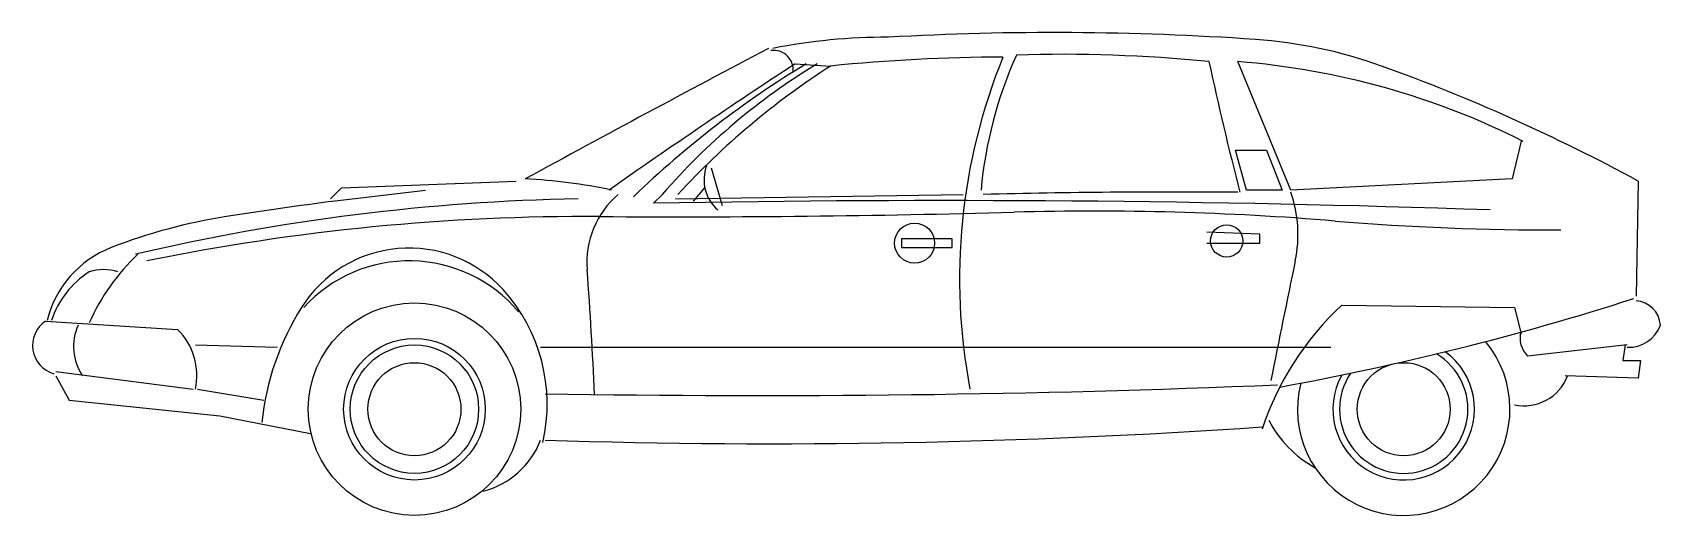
# Model space of a CAD drawing. Extents: x 3 to 5520, y 0 to 1636.
import ezdxf

# ---------------------------------------------------------------- set-up
doc = ezdxf.new("R2010")
doc.units = 0
doc.layers.get('0').update_dxf_attribs({"linetype": 'CONTINUOUS'})

msp = doc.modelspace()

# ---------------------------------------------------------------- linework, layer by layer
for p, q in [((2587.5, 1530), (2707.5, 1522.5)), ((4267.5, 1102.5), (4087.5, 1537.5)), ((4117.5, 1102.5), (4080, 1237.5)), ((4080, 1237.5), (4185, 1237.5)), ((4185, 1237.5), (4237.5, 1102.5)), ((5047.5, 1267.5), (5017.5, 1140)), ((2302.5, 1177.5), (2340, 1050)), ((1012.5, 1072.5), (1050, 1110)), ((1050, 1110), (1642.5, 1132.5)), ((2280, 1110), (2242.5, 1065)), ((5017.5, 1140), (4267.5, 1102.5)), ((5445, 1132.5), (5437.5, 742.5)), ((1020, 1065), (1335, 1102.5)), ((2137.5, 1087.5), (2107.5, 1057.5)), ((2182.5, 1072.5), (3157.5, 1087.5)), ((4237.5, 1102.5), (4117.5, 1102.5)), ((4162.5, 952.5), (3982.5, 960)), ((4162.5, 922.5), (4162.5, 952.5)), ((3120, 937.5), (2947.5, 937.5)), ((2947.5, 937.5), (2947.5, 907.5)), ((2947.5, 907.5), (3120, 907.5)), ((3120, 907.5), (3120, 937.5)), ((3982.5, 922.5), (4162.5, 922.5)), ((4440, 712.5), (5025, 705)), ((5025, 705), (5047.5, 615)), ((47, 658), (495, 630)), ((555, 577.5), (832.5, 570)), ((1725, 570), (4402.5, 570)), ((5407.5, 577.5), (5070, 540)), ((5400, 577.5), (5392.5, 525)), ((5392.5, 525), (5452.5, 525)), ((5452.5, 525), (5445, 465)), ((82.5, 487.5), (547.5, 427.5)), ((82.5, 472.5), (127.5, 390)), ((5445, 465), (5197.5, 472.5)), ((127.5, 390), (637.5, 337.5)), ((562.5, 427.5), (787.5, 390)), ((637.5, 337.5), (945, 277.5))]:
    msp.add_line(p, q)
for centre, radius in [((2992.5, 922.5), 67.9), ((4050, 930), 54.6), ((1297.5, 360), 360), ((1297.5, 360), 240), ((1297.5, 360), 217.5), ((1297.5, 360), 157.5), ((4650, 360), 157.5)]:
    msp.add_circle(centre, radius)
for centre, radius, start, end in [((2893.9, -337.3), 1957.3, 89.7482, 101.2365), ((3465.5, -8264.8), 9900.9, 86.05003, 93.25967), ((4038.6, 34.7), 1581.6, 70.1727, 86.05), ((32380.4, -55121.8), 64096.5, 117.789063, 118.625919), ((2514.8, 1509.8), 66, 351.5014, 98.4986), ((3297.7, -4237.3), 5790, 90.05782, 95.85038), ((5135.6, 801.3), 1991, 157.8274, 190.82), ((4666.9, 966.8), 1455.8, 155.9537, 174.6517), ((3491.2, -3453.8), 5016.1, 84.2937, 91.7565), ((15382.5, -18003.8), 23351.2, 123.22561, 125.09378), ((4335.2, -1298.5), 3305.3, 121.1584, 133.9788), ((3800.1, -352.4), 2199.5, 121.1465, 139.1057), ((4124.6, -688.7), 2626.3, 122.6549, 137.4446), ((13703.8, 3608.8), 9932.1, 192.03684, 194.66061), ((3888.5, -1044.1), 2589.2, 63.2225, 85.5919), ((2427.6, -4433.3), 6331.2, 61.53626, 70.17265), ((2413.6, 1136.8), 134.9, 159.0856, 228.9869), ((1596.1, -615.5), 1757.1, 77.8807, 87.5078), ((1980.9, -6048.8), 7122.4, 91.03326, 103.21677), ((2699.5, -11951.4), 13123.3, 97.31969, 98.94052), ((2187.6, 856), 306, 130.8356, 184.4042), ((3099.8, -52529.2), 53595.9, 88.0297, 91.06086), ((3888.8, -25646.2), 26742, 89.57417, 91.42226), ((3854.7, 951.6), 437, 348.2302, 19.1526), ((954, -856.3), 1891.8, 98.9405, 111.1965), ((1882.7, -6482.5), 7495.2, 89.65718, 101.48722), ((2179.1, 43062.2), 42050.4, 269.65718, 271.56835), ((3601.1, -8872.5), 9903.7, 85.2713, 91.56835), ((5145.9, 9803.4), 8836, 265.2713, 270.23721), ((399, 574.8), 356.8, 111.1965, 166.1863), ((858.8, 356.2), 726.9, 133.3276, 155.9475), ((1279.1, 475.5), 430.4, 42.2781, 147.77), ((243.8, 678.8), 154.2, 71.5651, 108.4349), ((1279.7, 378.8), 483.7, 40.0446, 137.593), ((-9666, -57), 11582.7, 2.31015, 4.40416), ((49562.7, -8572.1), 46252.7, 168.23017, 168.74217), ((361.5, 564.6), 309.1, 122.5937, 162.0178), ((1171.3, 377.4), 576.1, 346.9636, 42.2781), ((2515.2, 9844.1), 9564.1, 280.32859, 287.74389), ((5430, 637.5), 90.3, 4.7636, 85.2364), ((1683.1, 220.8), 908, 147.77, 174.043), ((5134.3, -30.7), 1017.1, 133.0555, 161.474), ((102.8, 575.6), 99.5, 124.0775, 253.8033), ((324, 572.6), 181.6, 156.4955, 213.4439), ((341.5, 474.4), 218.5, 347.6095, 45.3992), ((5127.5, 600), 83.1, 164.2914, 226.2189), ((5412.9, 683.7), 113.9, 267.2737, 340.1064), ((4650, 360), 360, 165.8162, 39.5543), ((4650, 360), 240, 151.1945, 54.1761), ((4650, 360), 217.5, 145.9161, 59.4544), ((2471.2, 42630), 42223.8, 269.00768, 272.37705), ((5058.4, 528.3), 156.9, 257.7224, 339.1635), ((2508.8, 24375), 24132.2, 268.17449, 273.94733), ((4541.2, 506.2), 394.2, 207.7839, 240.8805), ((1460.1, 358), 284.3, 284.2411, 338.7518)]:
    msp.add_arc(centre, radius, start, end)

doc.saveas('drawing.dxf')
